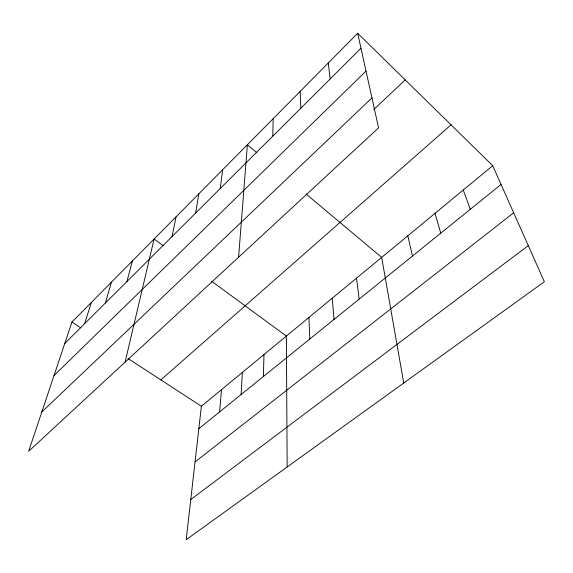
<?xml version="1.0" encoding="UTF-8"?>
<svg xmlns="http://www.w3.org/2000/svg" width="573" height="573" viewBox="0 0 573 573"><rect width="100%" height="100%" fill="white"/><g stroke="black" fill="none" stroke-linecap="round" stroke-linejoin="round"><path stroke-width="0.86" d="M272.791 136.138L273.178 118.683M263.372 376.533L263.988 354.558M241.075 394.553L242.386 372.4M238.597 257.234L247.371 144.768L256.926 152.776M219.574 411.93L221.536 389.619M492.723 165.704L201.388 406.25L186.189 539.716L544.35 281.744L492.723 165.704L357.674 33.284L71.947 322.062L28.65 451.288L378.567 127.858L357.674 33.284M220.261 188.503L222.618 169.78M195.637 213.049L198.86 193.789M172.022 236.592L176.04 216.859M125.107 362.129L154.094 239.034L163.319 245.796M126.919 281.551L132.356 261.002M105.382 303.024L111.449 282.131M84.675 323.659L91.329 302.472M64.763 343.514L360.976 48.232M54.034 375.523L366.025 71.073M41.822 411.98L371.949 97.904M373.811 109.493L405.233 79.919M160.877 379.899L451.051 124.842M198.831 428.69L501.06 184.449M195.042 461.967L513.673 212.791M190.766 499.549L528.285 245.631M71.947 322.062L80.772 327.799M128.058 358.555L201.388 406.25M211.63 281.236L286.385 336.072L287.159 466.988M305.996 193.932L381.668 257.392L403.743 383.022M463.271 190.014L470.29 209.317M434.993 213.371L440.787 233.154M407.811 235.811L412.481 256.031M356.506 278.17L359.156 299.127M328.25 63.023L330.213 78.902M332.276 298.182L334.023 319.44M300.116 91.458L300.854 108.168M308.911 317.471L309.821 338.994"/></g></svg>
